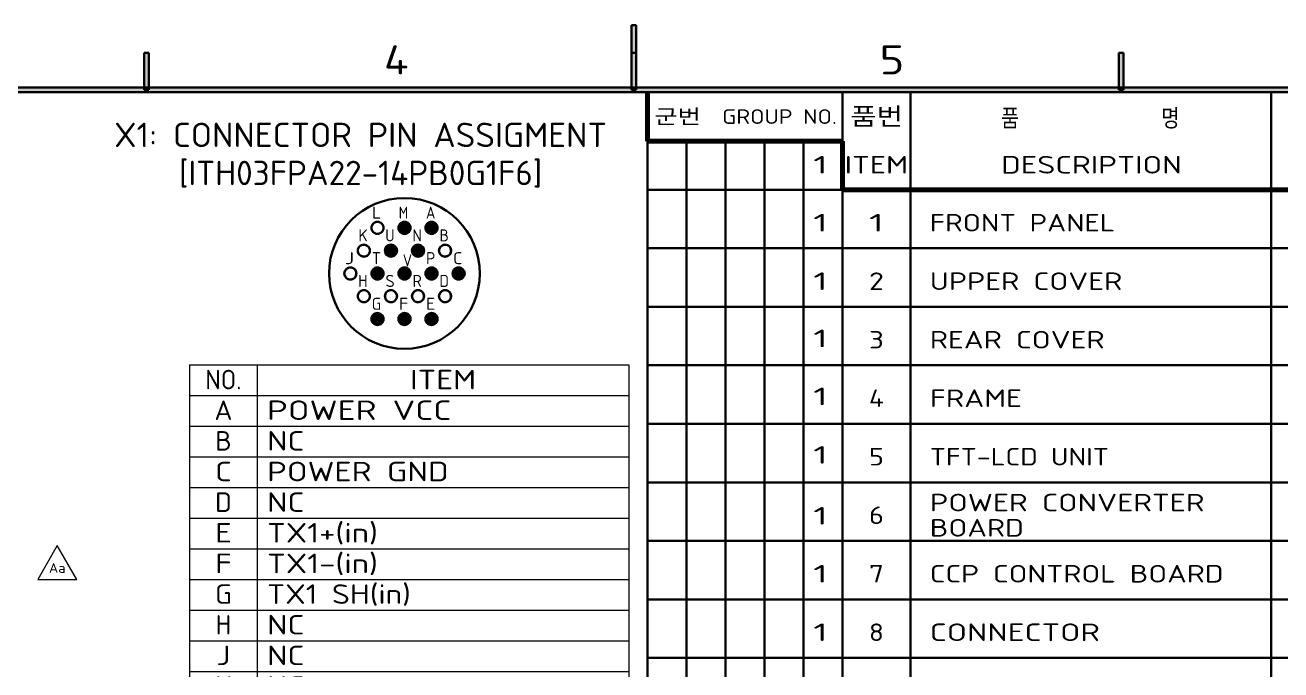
# Model space of a CAD drawing. Extents: x 23 to 417, y 3 to 294.
# Drawn here: x 157.6 to 286.4, y 227.5 to 293.7 of the extents above; entities that cross this region are included whole.
import ezdxf
from ezdxf.enums import TextEntityAlignment as Align

# ---------------------------------------------------------------- set-up
doc = ezdxf.new("R2010")
doc.units = 0
doc.layers.get('0').update_dxf_attribs({"lineweight": 13})
doc.layers.add('3', color=7, linetype='Continuous', lineweight=13)
doc.layers.add('5', color=7, linetype='Continuous', lineweight=13)
doc.styles.get("Standard").update_dxf_attribs({"font": 'isocp.shx'})

# ---------------------------------------------------------------- blocks, each defined once
blk = doc.blocks.new('BLOCK4026')
at = {"layer": '3', "color": 7, "lineweight": 13}
blk.add_text('4', height=3, dxfattribs=at).set_placement((194.37, 288.59), (196.9, 288.59), align=Align.FIT)
blk = doc.blocks.new('BLOCK4028')
at = {"layer": '3', "color": 7, "lineweight": 13}
blk.add_text('5', height=3, dxfattribs=at).set_placement((245.22, 288.59), (247.76, 288.59), align=Align.FIT)
blk = doc.blocks.new('BLOCK4051')
at = {"layer": '5', "color": 7, "lineweight": 13}
blk.add_text('품번', height=1.8, dxfattribs=at).set_placement((242.22, 283.39), (247.62, 283.39), align=Align.FIT)
blk = doc.blocks.new('BLOCK4052')
at = {"layer": '5', "color": 7, "lineweight": 13}
blk.add_text('ITEM', height=1.8, dxfattribs=at).set_placement((241.64, 278.43), (248.14, 278.43), align=Align.FIT)
blk = doc.blocks.new('BLOCK4053')
at = {"layer": '5', "color": 7, "lineweight": 13}
blk.add_text('DESCRIPTION', height=1.8, dxfattribs=at).set_placement((257.68, 278.43), (276.23, 278.43), align=Align.FIT)
blk = doc.blocks.new('BLOCK4054')
at = {"layer": '5', "color": 7, "lineweight": 13}
blk.add_text('품                 명', height=1.8, dxfattribs=at).set_placement((257.66, 283.22), (276, 283.22), align=Align.FIT)
blk = doc.blocks.new('BLOCK4065')
at = {"layer": '5', "color": 7, "lineweight": 13}
blk.add_text('군번  GROUP NO.', height=1.5, dxfattribs=at).set_placement((222.11, 283.52), (240.83, 283.52), align=Align.FIT)
blk = doc.blocks.new('BLOCK4066')
at = {"layer": '5', "color": 7, "lineweight": 13}
blk.add_text('FRONT PANEL', height=1.8, dxfattribs=at).set_placement((250.37, 272.49), (269.38, 272.49), align=Align.FIT)
blk = doc.blocks.new('BLOCK4068')
at = {"layer": '5', "color": 7, "lineweight": 13}
blk.add_text('1', height=1.8, dxfattribs=at).set_placement((244.13, 272.49), (245.66, 272.49), align=Align.FIT)
blk = doc.blocks.new('BLOCK4069')
at = {"layer": '5', "color": 7, "lineweight": 13}
blk.add_text('1', height=1.8, dxfattribs=at).set_placement((238.4, 272.49), (239.92, 272.49), align=Align.FIT)
blk = doc.blocks.new('BLOCK4070')
at = {"layer": '5', "color": 7, "lineweight": 13}
blk.add_text('1', height=1.8, dxfattribs=at).set_placement((238.4, 278.43), (239.92, 278.43), align=Align.FIT)
blk = doc.blocks.new('BLOCK4072')
at = {"layer": '5', "color": 7, "lineweight": 13}
blk.add_text('1', height=1.8, dxfattribs=at).set_placement((238.4, 266.49), (239.92, 266.49), align=Align.FIT)
blk = doc.blocks.new('BLOCK4073')
at = {"layer": '5', "color": 7, "lineweight": 13}
blk.add_text('2', height=1.8, dxfattribs=at).set_placement((244.13, 266.49), (245.66, 266.49), align=Align.FIT)
blk = doc.blocks.new('BLOCK4074')
at = {"layer": '5', "color": 7, "lineweight": 13}
blk.add_text('UPPER COVER', height=1.8, dxfattribs=at).set_placement((250.37, 266.49), (270.12, 266.49), align=Align.FIT)
blk = doc.blocks.new('BLOCK4078')
at = {"layer": '5', "color": 7, "lineweight": 13}
blk.add_text('4', height=1.8, dxfattribs=at).set_placement((244.13, 254.49), (245.66, 254.49), align=Align.FIT)
blk = doc.blocks.new('BLOCK4079')
at = {"layer": '5', "color": 7, "lineweight": 13}
blk.add_text('3', height=1.8, dxfattribs=at).set_placement((244.13, 260.49), (245.66, 260.49), align=Align.FIT)
blk = doc.blocks.new('BLOCK4080')
at = {"layer": '5', "color": 7, "lineweight": 13}
blk.add_text('5', height=1.8, dxfattribs=at).set_placement((244.13, 248.49), (245.66, 248.49), align=Align.FIT)
blk = doc.blocks.new('BLOCK4081')
at = {"layer": '5', "color": 7, "lineweight": 13}
blk.add_text('6', height=1.8, dxfattribs=at).set_placement((244.13, 242.49), (245.66, 242.49), align=Align.FIT)
blk = doc.blocks.new('BLOCK4082')
at = {"layer": '5', "color": 7, "lineweight": 13}
blk.add_text('7', height=1.8, dxfattribs=at).set_placement((244.13, 236.49), (245.66, 236.49), align=Align.FIT)
blk = doc.blocks.new('BLOCK4083')
at = {"layer": '5', "color": 7, "lineweight": 13}
blk.add_text('8', height=1.8, dxfattribs=at).set_placement((244.13, 230.49), (245.66, 230.49), align=Align.FIT)
blk = doc.blocks.new('BLOCK4088')
at = {"layer": '5', "color": 7, "lineweight": 13}
blk.add_text('REAR COVER', height=1.8, dxfattribs=at).set_placement((250.37, 260.49), (268.3, 260.49), align=Align.FIT)
blk = doc.blocks.new('BLOCK4091')
at = {"layer": '5', "color": 7, "lineweight": 13}
blk.add_text('FRAME', height=1.8, dxfattribs=at).set_placement((250.37, 254.49), (259.83, 254.49), align=Align.FIT)
blk = doc.blocks.new('BLOCK4092')
at = {"layer": '5', "color": 7, "lineweight": 13}
blk.add_text('CCP CONTROL BOARD', height=1.8, dxfattribs=at).set_placement((250.37, 236.49), (280.51, 236.49), align=Align.FIT)
blk = doc.blocks.new('BLOCK4095')
at = {"layer": '5', "color": 7, "lineweight": 13}
blk.add_text('CONNECTOR', height=1.8, dxfattribs=at).set_placement((250.37, 230.49), (267.82, 230.49), align=Align.FIT)
blk = doc.blocks.new('BLOCK4096')
at = {"layer": '5', "color": 7, "lineweight": 13}
for s, p, p2 in [('POWER CONVERTER', (250.37, 243.79), (278.55, 243.79)), ('BOARD', (250.37, 241.2), (260.02, 241.2))]:
    blk.add_text(s, height=1.8, dxfattribs=at).set_placement(p, p2, align=Align.FIT)
blk = doc.blocks.new('BLOCK4097')
at = {"layer": '5', "color": 7, "lineweight": 13}
blk.add_text('TFT-LCD UNIT', height=1.8, dxfattribs=at).set_placement((250.37, 248.49), (268.74, 248.49), align=Align.FIT)
blk = doc.blocks.new('BLOCK4106')
at = {"layer": '5', "color": 7, "lineweight": 13}
blk.add_text('1', height=1.8, dxfattribs=at).set_placement((238.4, 260.62), (239.92, 260.62), align=Align.FIT)
blk = doc.blocks.new('BLOCK4107')
at = {"layer": '5', "color": 7, "lineweight": 13}
blk.add_text('1', height=1.8, dxfattribs=at).set_placement((238.4, 254.68), (239.92, 254.68), align=Align.FIT)
blk = doc.blocks.new('BLOCK4108')
at = {"layer": '5', "color": 7, "lineweight": 13}
blk.add_text('1', height=1.8, dxfattribs=at).set_placement((238.4, 248.68), (239.92, 248.68), align=Align.FIT)
blk = doc.blocks.new('BLOCK4111')
at = {"layer": '5', "color": 7, "lineweight": 13}
blk.add_text('1', height=1.8, dxfattribs=at).set_placement((238.4, 230.49), (239.92, 230.49), align=Align.FIT)
blk = doc.blocks.new('BLOCK4112')
at = {"layer": '5', "color": 7, "lineweight": 13}
blk.add_text('1', height=1.8, dxfattribs=at).set_placement((238.4, 236.49), (239.92, 236.49), align=Align.FIT)
blk = doc.blocks.new('BLOCK4113')
at = {"layer": '5', "color": 7, "lineweight": 13}
blk.add_text('1', height=1.8, dxfattribs=at).set_placement((238.4, 242.43), (239.92, 242.43), align=Align.FIT)
blk = doc.blocks.new('BLOCK4164')
at = {"layer": '3', "color": 7, "lineweight": 5}
blk.add_solid([(410.24, 287.24), (409.76, 286.76), (30, 287.24), (30, 286.76)], dxfattribs=at)
blk = doc.blocks.new('BLOCK4179')
at = {"layer": '3', "color": 7, "lineweight": 5}
blk.add_solid([(169.76, 290.8), (170.24, 290.8), (169.76, 287), (170.24, 287)], dxfattribs=at)
blk = doc.blocks.new('BLOCK4181')
at = {"layer": '3', "color": 7, "lineweight": 5}
blk.add_solid([(220.24, 293.65), (219.76, 293.65), (220.24, 287), (219.76, 287)], dxfattribs=at)
blk = doc.blocks.new('BLOCK4182')
at = {"layer": '3', "color": 7, "lineweight": 5}
blk.add_solid([(220.24, 290.8), (219.76, 290.8), (220.24, 287), (219.76, 287)], dxfattribs=at)
blk = doc.blocks.new('BLOCK4184')
at = {"layer": '3', "color": 7, "lineweight": 5}
blk.add_solid([(270.24, 290.8), (269.76, 290.8), (270.24, 287), (269.76, 287)], dxfattribs=at)
blk = doc.blocks.new('BLOCK4253')
at = {"layer": '3', "color": 7, "lineweight": 5}
blk.add_solid([(270.24, 290.8), (269.76, 290.8), (270.24, 287), (269.76, 287)], dxfattribs=at)
blk = doc.blocks.new('BLOCK4254')
at = {"layer": '3', "color": 7, "lineweight": 5}
blk.add_solid([(270.24, 290.8), (269.76, 290.8), (270.24, 287), (269.76, 287)], dxfattribs=at)
blk = doc.blocks.new('BLOCK4255')
at = {"layer": '3', "color": 7, "lineweight": 5}
blk.add_solid([(270.24, 290.8), (269.76, 290.8), (270.24, 287), (269.76, 287)], dxfattribs=at)
blk = doc.blocks.new('BLOCK4256')
at = {"layer": '3', "color": 7, "lineweight": 5}
blk.add_solid([(270.24, 290.8), (269.76, 290.8), (270.24, 287), (269.76, 287)], dxfattribs=at)
blk = doc.blocks.new('BLOCK4627')
at = {"color": 7, "lineweight": 13, "width": 0.8}
blk.add_text('M', height=6.18, dxfattribs=at).set_placement((259.6, 167.01), (264.39, 167.01), align=Align.FIT)
blk = doc.blocks.new('BLOCK4628')
at = {"color": 7, "lineweight": 13, "width": 0.8}
blk.add_text('A', height=6.18, dxfattribs=at).set_placement((273.55, 167.01), (278.34, 167.01), align=Align.FIT)
blk = doc.blocks.new('BLOCK4629')
at = {"color": 7, "lineweight": 13, "width": 0.8}
blk.add_text('L', height=6.18, dxfattribs=at).set_placement((245.79, 167.01), (250.58, 167.01), align=Align.FIT)
blk = doc.blocks.new('BLOCK4630')
at = {"color": 7, "lineweight": 13, "width": 0.8}
blk.add_text('U', height=6.18, dxfattribs=at).set_placement((252.66, 155.33), (257.45, 155.33), align=Align.FIT)
blk = doc.blocks.new('BLOCK4631')
at = {"color": 7, "lineweight": 13, "width": 0.8}
blk.add_text('N', height=6.18, dxfattribs=at).set_placement((266.61, 155.33), (271.4, 155.33), align=Align.FIT)
blk = doc.blocks.new('BLOCK4632')
at = {"color": 7, "lineweight": 13, "width": 0.8}
blk.add_text('B', height=6.18, dxfattribs=at).set_placement((280.49, 155.33), (285.28, 155.33), align=Align.FIT)
blk = doc.blocks.new('BLOCK4633')
at = {"color": 7, "lineweight": 13, "width": 0.8}
blk.add_text('K', height=6.18, dxfattribs=at).set_placement((238.85, 155.33), (243.64, 155.33), align=Align.FIT)
blk = doc.blocks.new('BLOCK4634')
at = {"color": 7, "lineweight": 13, "width": 0.8}
blk.add_text('T', height=6.18, dxfattribs=at).set_placement((245.72, 143.65), (250.51, 143.65), align=Align.FIT)
blk = doc.blocks.new('BLOCK4635')
at = {"color": 7, "lineweight": 13, "width": 0.8}
blk.add_text('P', height=6.18, dxfattribs=at).set_placement((273.55, 143.65), (278.34, 143.65), align=Align.FIT)
blk = doc.blocks.new('BLOCK4636')
at = {"color": 7, "lineweight": 13, "width": 0.8}
blk.add_text('J', height=6.18, dxfattribs=at).set_placement((231.91, 143.65), (236.7, 143.65), align=Align.FIT)
blk = doc.blocks.new('BLOCK4637')
at = {"color": 7, "lineweight": 13, "width": 0.8}
blk.add_text('C', height=6.18, dxfattribs=at).set_placement((287.43, 143.65), (292.22, 143.65), align=Align.FIT)
blk = doc.blocks.new('BLOCK4638')
at = {"color": 7, "lineweight": 13, "width": 0.8}
blk.add_text('H', height=6.18, dxfattribs=at).set_placement((238.78, 131.97), (243.56, 131.97), align=Align.FIT)
blk = doc.blocks.new('BLOCK4639')
at = {"color": 7, "lineweight": 13, "width": 0.8}
blk.add_text('S', height=6.18, dxfattribs=at).set_placement((252.73, 131.97), (257.52, 131.97), align=Align.FIT)
blk = doc.blocks.new('BLOCK4640')
at = {"color": 7, "lineweight": 13, "width": 0.8}
blk.add_text('R', height=6.18, dxfattribs=at).set_placement((266.61, 131.97), (271.4, 131.97), align=Align.FIT)
blk = doc.blocks.new('BLOCK4641')
at = {"color": 7, "lineweight": 13, "width": 0.8}
blk.add_text('D', height=6.18, dxfattribs=at).set_placement((280.49, 131.97), (285.28, 131.97), align=Align.FIT)
blk = doc.blocks.new('BLOCK4642')
at = {"color": 7, "lineweight": 13, "width": 0.8}
blk.add_text('G', height=6.18, dxfattribs=at).set_placement((245.72, 120.26), (250.51, 120.26), align=Align.FIT)
blk = doc.blocks.new('BLOCK4643')
at = {"color": 7, "lineweight": 13, "width": 0.8}
blk.add_text('F', height=6.18, dxfattribs=at).set_placement((259.67, 120.26), (264.46, 120.26), align=Align.FIT)
blk = doc.blocks.new('BLOCK4644')
at = {"color": 7, "lineweight": 13, "width": 0.8}
blk.add_text('E', height=6.18, dxfattribs=at).set_placement((273.55, 120.26), (278.34, 120.26), align=Align.FIT)
blk = doc.blocks.new('BLOCK4645')
at = {"color": 7, "lineweight": 13}
for s, p, p2 in [('X1: CONNECTOR PIN ASSIGMENT', (113.62, 203.7), (366.38, 203.7)), ('[ITH03FPA22-14PB0G1F6]', (146.85, 184.19), (333.15, 184.19))]:
    blk.add_text(s, height=12.5, dxfattribs=at).set_placement(p, p2, align=Align.FIT)
blk = doc.blocks.new('BLOCK4646')
at = {"color": 7, "lineweight": 13, "width": 0.8}
blk.add_text('V', height=6.18, dxfattribs=at).set_placement((261.64, 142.53), (266.43, 142.53), align=Align.FIT)
blk = doc.blocks.new('BLOCK4647')
at = {"color": 7, "lineweight": 5}
for points in [[(276.4, 112.46), (273.37, 114.95), (273.37, 116.15), (273.31, 115.55)], [(276.4, 112.46), (273.37, 116.15), (273.83, 117.27), (273.54, 116.73)], [(276.4, 112.46), (273.83, 117.27), (274.68, 118.12), (274.21, 117.73)], [(276.4, 112.46), (274.68, 118.12), (275.8, 118.58), (275.22, 118.41)], [(276.4, 112.46), (275.8, 118.58), (276.4, 115.55)], [(276.4, 112.46), (273.83, 113.83), (273.37, 114.95), (273.54, 114.37)], [(276.4, 112.46), (274.68, 112.98), (273.83, 113.83), (274.21, 113.36)], [(276.4, 112.46), (275.8, 112.52), (274.68, 112.98), (275.22, 112.69)], [(276.4, 112.46), (276.4, 115.55), (276.4, 115.55)], [(276.4, 112.46), (276.4, 115.55), (276.4, 115.55)], [(276.4, 112.46), (276.4, 115.55), (276.4, 115.55)], [(276.4, 112.46), (276.4, 115.55), (276.4, 115.55)], [(276.4, 112.46), (276.4, 115.55), (276.4, 115.55)], [(276.4, 112.46), (276.4, 115.55), (276.4, 115.55)], [(276.4, 112.46), (276.4, 115.55), (276.4, 115.55)], [(276.4, 112.46), (276.4, 115.55), (277, 112.52), (276.4, 115.55)]]:
    blk.add_solid(points, dxfattribs=at)
blk = doc.blocks.new('BLOCK4648')
at = {"color": 7, "lineweight": 5}
for points in [[(276.4, 118.64), (276.4, 115.55), (275.8, 118.58), (276.4, 115.55)], [(276.4, 118.64), (277, 118.58), (278.12, 118.12), (277.58, 118.41)], [(276.4, 118.64), (278.12, 118.12), (278.97, 117.27), (278.59, 117.73)], [(276.4, 118.64), (278.97, 117.27), (279.43, 116.15), (279.26, 116.73)], [(276.4, 118.64), (279.43, 116.15), (279.43, 114.95), (279.49, 115.55)], [(276.4, 118.64), (279.43, 114.95), (278.97, 113.83), (279.26, 114.37)], [(276.4, 118.64), (278.97, 113.83), (278.12, 112.98), (278.59, 113.36)], [(276.4, 118.64), (278.12, 112.98), (277, 112.52), (277.58, 112.69)], [(276.4, 118.64), (277, 112.52), (276.4, 115.55)], [(276.4, 118.64), (276.4, 115.55), (276.4, 115.55)], [(276.4, 118.64), (276.4, 115.55), (276.4, 115.55)], [(276.4, 118.64), (276.4, 115.55), (276.4, 115.55)], [(276.4, 118.64), (276.4, 115.55), (276.4, 115.55)], [(276.4, 118.64), (276.4, 115.55), (276.4, 115.55)], [(276.4, 118.64), (276.4, 115.55), (276.4, 115.55)], [(276.4, 118.64), (276.4, 115.55), (276.4, 115.55)]]:
    blk.add_solid(points, dxfattribs=at)
blk = doc.blocks.new('BLOCK4649')
at = {"color": 7, "lineweight": 5}
for points in [[(248.64, 112.46), (250.35, 118.12), (249.24, 118.58), (249.82, 118.41)], [(248.64, 112.46), (249.24, 118.58), (248.64, 115.55)], [(248.64, 112.46), (251.21, 117.27), (250.35, 118.12), (250.82, 117.73)], [(248.64, 112.46), (251.67, 116.15), (251.21, 117.27), (251.49, 116.73)], [(248.64, 112.46), (251.67, 114.95), (251.67, 116.15), (251.73, 115.55)], [(248.64, 112.46), (248.64, 115.55), (248.03, 112.52), (248.64, 115.55)], [(248.64, 112.46), (248.64, 115.55), (248.64, 115.55)], [(248.64, 112.46), (248.64, 115.55), (248.64, 115.55)], [(248.64, 112.46), (248.64, 115.55), (248.64, 115.55)], [(248.64, 112.46), (248.64, 115.55), (248.64, 115.55)], [(248.64, 112.46), (248.64, 115.55), (248.64, 115.55)], [(248.64, 112.46), (248.64, 115.55), (248.64, 115.55)], [(248.64, 112.46), (248.64, 115.55), (248.64, 115.55)], [(248.64, 112.46), (251.21, 113.83), (251.67, 114.95), (251.49, 114.37)], [(248.64, 112.46), (250.35, 112.98), (251.21, 113.83), (250.82, 113.36)], [(248.64, 112.46), (249.24, 112.52), (250.35, 112.98), (249.82, 112.69)]]:
    blk.add_solid(points, dxfattribs=at)
blk = doc.blocks.new('BLOCK4650')
at = {"color": 7, "lineweight": 5}
for points in [[(248.64, 118.64), (245.6, 116.15), (245.6, 114.95), (245.54, 115.55)], [(248.64, 118.64), (246.07, 117.27), (245.6, 116.15), (245.78, 116.73)], [(248.64, 118.64), (245.6, 114.95), (246.07, 113.83), (245.78, 114.37)], [(248.64, 118.64), (246.92, 118.12), (246.07, 117.27), (246.45, 117.73)], [(248.64, 118.64), (246.07, 113.83), (246.92, 112.98), (246.45, 113.36)], [(248.64, 118.64), (248.03, 118.58), (246.92, 118.12), (247.45, 118.41)], [(248.64, 118.64), (246.92, 112.98), (248.03, 112.52), (247.45, 112.69)], [(248.64, 118.64), (248.03, 112.52), (248.64, 115.55)], [(248.64, 118.64), (248.64, 115.55), (248.64, 115.55)], [(248.64, 118.64), (248.64, 115.55), (248.64, 115.55)], [(248.64, 118.64), (248.64, 115.55), (248.64, 115.55)], [(248.64, 118.64), (248.64, 115.55), (248.64, 115.55)], [(248.64, 118.64), (248.64, 115.55), (248.64, 115.55)], [(248.64, 118.64), (248.64, 115.55), (248.64, 115.55)], [(248.64, 118.64), (248.64, 115.55), (248.64, 115.55)], [(248.64, 118.64), (248.64, 115.55), (249.24, 118.58), (248.64, 115.55)]]:
    blk.add_solid(points, dxfattribs=at)
blk = doc.blocks.new('BLOCK4651')
at = {"color": 7, "lineweight": 5}
for points in [[(269.46, 147.5), (269.46, 150.59), (268.85, 147.56), (269.46, 150.59)], [(269.46, 147.5), (271.18, 153.16), (270.06, 153.62), (270.64, 153.45)], [(269.46, 147.5), (270.06, 153.62), (269.46, 150.59)], [(269.46, 147.5), (272.03, 152.31), (271.18, 153.16), (271.64, 152.78)], [(269.46, 147.5), (272.49, 151.19), (272.03, 152.31), (272.31, 151.77)], [(269.46, 147.5), (272.49, 149.99), (272.49, 151.19), (272.55, 150.59)], [(269.46, 147.5), (269.46, 150.59), (269.46, 150.59)], [(269.46, 147.5), (269.46, 150.59), (269.46, 150.59)], [(269.46, 147.5), (269.46, 150.59), (269.46, 150.59)], [(269.46, 147.5), (269.46, 150.59), (269.46, 150.59)], [(269.46, 147.5), (269.46, 150.59), (269.46, 150.59)], [(269.46, 147.5), (269.46, 150.59), (269.46, 150.59)], [(269.46, 147.5), (269.46, 150.59), (269.46, 150.59)], [(269.46, 147.5), (272.03, 148.87), (272.49, 149.99), (272.31, 149.41)], [(269.46, 147.5), (271.18, 148.02), (272.03, 148.87), (271.64, 148.4)], [(269.46, 147.5), (270.06, 147.56), (271.18, 148.02), (270.64, 147.73)]]:
    blk.add_solid(points, dxfattribs=at)
blk = doc.blocks.new('BLOCK4652')
at = {"color": 7, "lineweight": 5}
for points in [[(269.46, 153.68), (266.43, 151.19), (266.43, 149.99), (266.37, 150.59)], [(269.46, 153.68), (266.89, 152.31), (266.43, 151.19), (266.6, 151.77)], [(269.46, 153.68), (266.43, 149.99), (266.89, 148.87), (266.6, 149.41)], [(269.46, 153.68), (267.74, 153.16), (266.89, 152.31), (267.27, 152.78)], [(269.46, 153.68), (266.89, 148.87), (267.74, 148.02), (267.27, 148.4)], [(269.46, 153.68), (268.85, 153.62), (267.74, 153.16), (268.27, 153.45)], [(269.46, 153.68), (267.74, 148.02), (268.85, 147.56), (268.27, 147.73)], [(269.46, 153.68), (268.85, 147.56), (269.46, 150.59)], [(269.46, 153.68), (269.46, 150.59), (269.46, 150.59)], [(269.46, 153.68), (269.46, 150.59), (269.46, 150.59)], [(269.46, 153.68), (269.46, 150.59), (269.46, 150.59)], [(269.46, 153.68), (269.46, 150.59), (269.46, 150.59)], [(269.46, 153.68), (269.46, 150.59), (269.46, 150.59)], [(269.46, 153.68), (269.46, 150.59), (269.46, 150.59)], [(269.46, 153.68), (269.46, 150.59), (269.46, 150.59)], [(269.46, 153.68), (269.46, 150.59), (270.06, 153.62), (269.46, 150.59)]]:
    blk.add_solid(points, dxfattribs=at)
blk = doc.blocks.new('BLOCK4653')
at = {"color": 7, "lineweight": 5}
for points in [[(255.58, 147.5), (255.58, 150.59), (254.97, 147.56), (255.58, 150.59)], [(255.58, 147.5), (257.29, 153.16), (256.18, 153.62), (256.76, 153.45)], [(255.58, 147.5), (256.18, 153.62), (255.58, 150.59)], [(255.58, 147.5), (258.15, 152.31), (257.29, 153.16), (257.76, 152.78)], [(255.58, 147.5), (258.61, 151.19), (258.15, 152.31), (258.43, 151.77)], [(255.58, 147.5), (258.61, 149.99), (258.61, 151.19), (258.67, 150.59)], [(255.58, 147.5), (255.58, 150.59), (255.58, 150.59)], [(255.58, 147.5), (255.58, 150.59), (255.58, 150.59)], [(255.58, 147.5), (255.58, 150.59), (255.58, 150.59)], [(255.58, 147.5), (255.58, 150.59), (255.58, 150.59)], [(255.58, 147.5), (255.58, 150.59), (255.58, 150.59)], [(255.58, 147.5), (255.58, 150.59), (255.58, 150.59)], [(255.58, 147.5), (255.58, 150.59), (255.58, 150.59)], [(255.58, 147.5), (258.15, 148.87), (258.61, 149.99), (258.43, 149.41)], [(255.58, 147.5), (257.29, 148.02), (258.15, 148.87), (257.76, 148.4)], [(255.58, 147.5), (256.18, 147.56), (257.29, 148.02), (256.76, 147.73)]]:
    blk.add_solid(points, dxfattribs=at)
blk = doc.blocks.new('BLOCK4654')
at = {"color": 7, "lineweight": 5}
for points in [[(255.58, 153.68), (252.54, 151.19), (252.54, 149.99), (252.48, 150.59)], [(255.58, 153.68), (253.01, 152.31), (252.54, 151.19), (252.72, 151.77)], [(255.58, 153.68), (252.54, 149.99), (253.01, 148.87), (252.72, 149.41)], [(255.58, 153.68), (253.86, 153.16), (253.01, 152.31), (253.39, 152.78)], [(255.58, 153.68), (253.01, 148.87), (253.86, 148.02), (253.39, 148.4)], [(255.58, 153.68), (254.97, 153.62), (253.86, 153.16), (254.39, 153.45)], [(255.58, 153.68), (253.86, 148.02), (254.97, 147.56), (254.39, 147.73)], [(255.58, 153.68), (254.97, 147.56), (255.58, 150.59)], [(255.58, 153.68), (255.58, 150.59), (255.58, 150.59)], [(255.58, 153.68), (255.58, 150.59), (255.58, 150.59)], [(255.58, 153.68), (255.58, 150.59), (255.58, 150.59)], [(255.58, 153.68), (255.58, 150.59), (255.58, 150.59)], [(255.58, 153.68), (255.58, 150.59), (255.58, 150.59)], [(255.58, 153.68), (255.58, 150.59), (255.58, 150.59)], [(255.58, 153.68), (255.58, 150.59), (255.58, 150.59)], [(255.58, 153.68), (255.58, 150.59), (256.18, 153.62), (255.58, 150.59)]]:
    blk.add_solid(points, dxfattribs=at)
blk = doc.blocks.new('BLOCK4655')
at = {"color": 7, "lineweight": 5}
for points in [[(248.64, 135.82), (250.35, 141.48), (249.24, 141.94), (249.82, 141.77)], [(248.64, 135.82), (249.24, 141.94), (248.64, 138.91)], [(248.64, 135.82), (248.64, 138.91), (248.03, 135.88), (248.64, 138.91)], [(248.64, 135.82), (251.21, 140.63), (250.35, 141.48), (250.82, 141.1)], [(248.64, 135.82), (251.67, 139.51), (251.21, 140.63), (251.49, 140.09)], [(248.64, 135.82), (251.67, 138.31), (251.67, 139.51), (251.73, 138.91)], [(248.64, 135.82), (248.64, 138.91), (248.64, 138.91)], [(248.64, 135.82), (248.64, 138.91), (248.64, 138.91)], [(248.64, 135.82), (248.64, 138.91), (248.64, 138.91)], [(248.64, 135.82), (248.64, 138.91), (248.64, 138.91)], [(248.64, 135.82), (248.64, 138.91), (248.64, 138.91)], [(248.64, 135.82), (248.64, 138.91), (248.64, 138.91)], [(248.64, 135.82), (248.64, 138.91), (248.64, 138.91)], [(248.64, 135.82), (251.21, 137.19), (251.67, 138.31), (251.49, 137.73)], [(248.64, 135.82), (250.35, 136.34), (251.21, 137.19), (250.82, 136.72)], [(248.64, 135.82), (249.24, 135.88), (250.35, 136.34), (249.82, 136.05)]]:
    blk.add_solid(points, dxfattribs=at)
blk = doc.blocks.new('BLOCK4656')
at = {"color": 7, "lineweight": 5}
for points in [[(248.64, 142), (245.6, 139.51), (245.6, 138.31), (245.54, 138.91)], [(248.64, 142), (246.07, 140.63), (245.6, 139.51), (245.78, 140.09)], [(248.64, 142), (245.6, 138.31), (246.07, 137.19), (245.78, 137.73)], [(248.64, 142), (246.92, 141.48), (246.07, 140.63), (246.45, 141.1)], [(248.64, 142), (246.07, 137.19), (246.92, 136.34), (246.45, 136.72)], [(248.64, 142), (248.03, 141.94), (246.92, 141.48), (247.45, 141.77)], [(248.64, 142), (246.92, 136.34), (248.03, 135.88), (247.45, 136.05)], [(248.64, 142), (248.03, 135.88), (248.64, 138.91)], [(248.64, 142), (248.64, 138.91), (248.64, 138.91)], [(248.64, 142), (248.64, 138.91), (248.64, 138.91)], [(248.64, 142), (248.64, 138.91), (248.64, 138.91)], [(248.64, 142), (248.64, 138.91), (248.64, 138.91)], [(248.64, 142), (248.64, 138.91), (248.64, 138.91)], [(248.64, 142), (248.64, 138.91), (248.64, 138.91)], [(248.64, 142), (248.64, 138.91), (248.64, 138.91)], [(248.64, 142), (248.64, 138.91), (249.24, 141.94), (248.64, 138.91)]]:
    blk.add_solid(points, dxfattribs=at)
blk = doc.blocks.new('BLOCK4657')
at = {"color": 7, "lineweight": 5}
for points in [[(290.28, 135.82), (288.56, 141.48), (289.68, 141.94), (289.1, 141.77)], [(290.28, 135.82), (289.68, 141.94), (290.28, 138.91)], [(290.28, 135.82), (287.25, 138.31), (287.25, 139.51), (287.19, 138.91)], [(290.28, 135.82), (287.25, 139.51), (287.71, 140.63), (287.42, 140.09)], [(290.28, 135.82), (287.71, 137.19), (287.25, 138.31), (287.42, 137.73)], [(290.28, 135.82), (287.71, 140.63), (288.56, 141.48), (288.09, 141.1)], [(290.28, 135.82), (288.56, 136.34), (287.71, 137.19), (288.09, 136.72)], [(290.28, 135.82), (289.68, 135.88), (288.56, 136.34), (289.1, 136.05)], [(290.28, 135.82), (290.28, 138.91), (290.28, 138.91)], [(290.28, 135.82), (290.28, 138.91), (290.28, 138.91)], [(290.28, 135.82), (290.28, 138.91), (290.28, 138.91)], [(290.28, 135.82), (290.28, 138.91), (290.28, 138.91)], [(290.28, 135.82), (290.28, 138.91), (290.28, 138.91)], [(290.28, 135.82), (290.28, 138.91), (290.28, 138.91)], [(290.28, 135.82), (290.28, 138.91), (290.28, 138.91)], [(290.28, 135.82), (290.28, 138.91), (290.88, 135.88), (290.28, 138.91)]]:
    blk.add_solid(points, dxfattribs=at)
blk = doc.blocks.new('BLOCK4658')
at = {"color": 7, "lineweight": 5}
for points in [[(290.28, 142), (290.28, 138.91), (289.68, 141.94), (290.28, 138.91)], [(290.28, 142), (290.88, 141.94), (292, 141.48), (291.46, 141.77)], [(290.28, 142), (292, 141.48), (292.85, 140.63), (292.47, 141.1)], [(290.28, 142), (292.85, 140.63), (293.31, 139.51), (293.14, 140.09)], [(290.28, 142), (293.31, 139.51), (293.31, 138.31), (293.37, 138.91)], [(290.28, 142), (293.31, 138.31), (292.85, 137.19), (293.14, 137.73)], [(290.28, 142), (292.85, 137.19), (292, 136.34), (292.47, 136.72)], [(290.28, 142), (292, 136.34), (290.88, 135.88), (291.46, 136.05)], [(290.28, 142), (290.88, 135.88), (290.28, 138.91)], [(290.28, 142), (290.28, 138.91), (290.28, 138.91)], [(290.28, 142), (290.28, 138.91), (290.28, 138.91)], [(290.28, 142), (290.28, 138.91), (290.28, 138.91)], [(290.28, 142), (290.28, 138.91), (290.28, 138.91)], [(290.28, 142), (290.28, 138.91), (290.28, 138.91)], [(290.28, 142), (290.28, 138.91), (290.28, 138.91)], [(290.28, 142), (290.28, 138.91), (290.28, 138.91)]]:
    blk.add_solid(points, dxfattribs=at)
blk = doc.blocks.new('BLOCK4659')
at = {"color": 7, "lineweight": 5}
for points in [[(262.52, 159.18), (259.48, 161.67), (259.48, 162.87), (259.43, 162.27)], [(262.52, 159.18), (259.48, 162.87), (259.95, 163.99), (259.66, 163.45)], [(262.52, 159.18), (259.95, 160.55), (259.48, 161.67), (259.66, 161.09)], [(262.52, 159.18), (259.95, 163.99), (260.8, 164.84), (260.33, 164.46)], [(262.52, 159.18), (260.8, 164.84), (261.91, 165.3), (261.33, 165.13)], [(262.52, 159.18), (261.91, 165.3), (262.52, 162.27)], [(262.52, 159.18), (262.52, 162.27), (262.52, 162.27)], [(262.52, 159.18), (262.52, 162.27), (262.52, 162.27)], [(262.52, 159.18), (262.52, 162.27), (262.52, 162.27)], [(262.52, 159.18), (262.52, 162.27), (262.52, 162.27)], [(262.52, 159.18), (262.52, 162.27), (262.52, 162.27)], [(262.52, 159.18), (262.52, 162.27), (262.52, 162.27)], [(262.52, 159.18), (262.52, 162.27), (262.52, 162.27)], [(262.52, 159.18), (262.52, 162.27), (263.12, 159.24), (262.52, 162.27)], [(262.52, 159.18), (260.8, 159.7), (259.95, 160.55), (260.33, 160.08)], [(262.52, 159.18), (261.91, 159.24), (260.8, 159.7), (261.33, 159.41)]]:
    blk.add_solid(points, dxfattribs=at)
blk = doc.blocks.new('BLOCK4660')
at = {"color": 7, "lineweight": 5}
for points in [[(262.52, 165.36), (262.52, 162.27), (261.91, 165.3), (262.52, 162.27)], [(262.52, 165.36), (263.12, 165.3), (264.24, 164.84), (263.7, 165.13)], [(262.52, 165.36), (264.24, 164.84), (265.09, 163.99), (264.7, 164.46)], [(262.52, 165.36), (265.09, 163.99), (265.55, 162.87), (265.37, 163.45)], [(262.52, 165.36), (265.55, 162.87), (265.55, 161.67), (265.61, 162.27)], [(262.52, 165.36), (265.55, 161.67), (265.09, 160.55), (265.37, 161.09)], [(262.52, 165.36), (265.09, 160.55), (264.24, 159.7), (264.7, 160.08)], [(262.52, 165.36), (264.24, 159.7), (263.12, 159.24), (263.7, 159.41)], [(262.52, 165.36), (263.12, 159.24), (262.52, 162.27)], [(262.52, 165.36), (262.52, 162.27), (262.52, 162.27)], [(262.52, 165.36), (262.52, 162.27), (262.52, 162.27)], [(262.52, 165.36), (262.52, 162.27), (262.52, 162.27)], [(262.52, 165.36), (262.52, 162.27), (262.52, 162.27)], [(262.52, 165.36), (262.52, 162.27), (262.52, 162.27)], [(262.52, 165.36), (262.52, 162.27), (262.52, 162.27)], [(262.52, 165.36), (262.52, 162.27), (262.52, 162.27)]]:
    blk.add_solid(points, dxfattribs=at)
blk = doc.blocks.new('BLOCK4661')
at = {"color": 7, "lineweight": 5}
for points in [[(262.52, 112.46), (259.48, 114.95), (259.48, 116.15), (259.43, 115.55)], [(262.52, 112.46), (259.48, 116.15), (259.95, 117.27), (259.66, 116.73)], [(262.52, 112.46), (259.95, 117.27), (260.8, 118.12), (260.33, 117.73)], [(262.52, 112.46), (260.8, 118.12), (261.91, 118.58), (261.33, 118.41)], [(262.52, 112.46), (261.91, 118.58), (262.52, 115.55)], [(262.52, 112.46), (259.95, 113.83), (259.48, 114.95), (259.66, 114.37)], [(262.52, 112.46), (260.8, 112.98), (259.95, 113.83), (260.33, 113.36)], [(262.52, 112.46), (261.91, 112.52), (260.8, 112.98), (261.33, 112.69)], [(262.52, 112.46), (262.52, 115.55), (262.52, 115.55)], [(262.52, 112.46), (262.52, 115.55), (262.52, 115.55)], [(262.52, 112.46), (262.52, 115.55), (262.52, 115.55)], [(262.52, 112.46), (262.52, 115.55), (262.52, 115.55)], [(262.52, 112.46), (262.52, 115.55), (262.52, 115.55)], [(262.52, 112.46), (262.52, 115.55), (262.52, 115.55)], [(262.52, 112.46), (262.52, 115.55), (262.52, 115.55)], [(262.52, 112.46), (262.52, 115.55), (263.12, 112.52), (262.52, 115.55)]]:
    blk.add_solid(points, dxfattribs=at)
blk = doc.blocks.new('BLOCK4662')
at = {"color": 7, "lineweight": 5}
for points in [[(262.52, 118.64), (262.52, 115.55), (261.91, 118.58), (262.52, 115.55)], [(262.52, 118.64), (263.12, 118.58), (264.24, 118.12), (263.7, 118.41)], [(262.52, 118.64), (264.24, 118.12), (265.09, 117.27), (264.7, 117.73)], [(262.52, 118.64), (265.09, 117.27), (265.55, 116.15), (265.37, 116.73)], [(262.52, 118.64), (265.55, 116.15), (265.55, 114.95), (265.61, 115.55)], [(262.52, 118.64), (265.55, 114.95), (265.09, 113.83), (265.37, 114.37)], [(262.52, 118.64), (265.09, 113.83), (264.24, 112.98), (264.7, 113.36)], [(262.52, 118.64), (264.24, 112.98), (263.12, 112.52), (263.7, 112.69)], [(262.52, 118.64), (263.12, 112.52), (262.52, 115.55)], [(262.52, 118.64), (262.52, 115.55), (262.52, 115.55)], [(262.52, 118.64), (262.52, 115.55), (262.52, 115.55)], [(262.52, 118.64), (262.52, 115.55), (262.52, 115.55)], [(262.52, 118.64), (262.52, 115.55), (262.52, 115.55)], [(262.52, 118.64), (262.52, 115.55), (262.52, 115.55)], [(262.52, 118.64), (262.52, 115.55), (262.52, 115.55)], [(262.52, 118.64), (262.52, 115.55), (262.52, 115.55)]]:
    blk.add_solid(points, dxfattribs=at)
blk = doc.blocks.new('BLOCK4663')
at = {"color": 7, "lineweight": 5}
for points in [[(276.4, 159.18), (273.37, 161.67), (273.37, 162.87), (273.31, 162.27)], [(276.4, 159.18), (273.37, 162.87), (273.83, 163.99), (273.54, 163.45)], [(276.4, 159.18), (273.83, 160.55), (273.37, 161.67), (273.54, 161.09)], [(276.4, 159.18), (273.83, 163.99), (274.68, 164.84), (274.21, 164.46)], [(276.4, 159.18), (274.68, 164.84), (275.8, 165.3), (275.22, 165.13)], [(276.4, 159.18), (275.8, 165.3), (276.4, 162.27)], [(276.4, 159.18), (276.4, 162.27), (276.4, 162.27)], [(276.4, 159.18), (276.4, 162.27), (276.4, 162.27)], [(276.4, 159.18), (276.4, 162.27), (276.4, 162.27)], [(276.4, 159.18), (276.4, 162.27), (276.4, 162.27)], [(276.4, 159.18), (276.4, 162.27), (276.4, 162.27)], [(276.4, 159.18), (276.4, 162.27), (276.4, 162.27)], [(276.4, 159.18), (276.4, 162.27), (276.4, 162.27)], [(276.4, 159.18), (276.4, 162.27), (277, 159.24), (276.4, 162.27)], [(276.4, 159.18), (274.68, 159.7), (273.83, 160.55), (274.21, 160.08)], [(276.4, 159.18), (275.8, 159.24), (274.68, 159.7), (275.22, 159.41)]]:
    blk.add_solid(points, dxfattribs=at)
blk = doc.blocks.new('BLOCK4664')
at = {"color": 7, "lineweight": 5}
for points in [[(276.4, 165.36), (276.4, 162.27), (275.8, 165.3), (276.4, 162.27)], [(276.4, 165.36), (277, 165.3), (278.12, 164.84), (277.58, 165.13)], [(276.4, 165.36), (278.12, 164.84), (278.97, 163.99), (278.59, 164.46)], [(276.4, 165.36), (278.97, 163.99), (279.43, 162.87), (279.26, 163.45)], [(276.4, 165.36), (279.43, 162.87), (279.43, 161.67), (279.49, 162.27)], [(276.4, 165.36), (279.43, 161.67), (278.97, 160.55), (279.26, 161.09)], [(276.4, 165.36), (278.97, 160.55), (278.12, 159.7), (278.59, 160.08)], [(276.4, 165.36), (278.12, 159.7), (277, 159.24), (277.58, 159.41)], [(276.4, 165.36), (277, 159.24), (276.4, 162.27)], [(276.4, 165.36), (276.4, 162.27), (276.4, 162.27)], [(276.4, 165.36), (276.4, 162.27), (276.4, 162.27)], [(276.4, 165.36), (276.4, 162.27), (276.4, 162.27)], [(276.4, 165.36), (276.4, 162.27), (276.4, 162.27)], [(276.4, 165.36), (276.4, 162.27), (276.4, 162.27)], [(276.4, 165.36), (276.4, 162.27), (276.4, 162.27)], [(276.4, 165.36), (276.4, 162.27), (276.4, 162.27)]]:
    blk.add_solid(points, dxfattribs=at)
blk = doc.blocks.new('BLOCK4665')
at = {"color": 7, "lineweight": 5}
for points in [[(276.4, 135.82), (274.68, 141.48), (275.8, 141.94), (275.22, 141.77)], [(276.4, 135.82), (275.8, 141.94), (276.4, 138.91)], [(276.4, 135.82), (273.37, 138.31), (273.37, 139.51), (273.31, 138.91)], [(276.4, 135.82), (273.37, 139.51), (273.83, 140.63), (273.54, 140.09)], [(276.4, 135.82), (273.83, 137.19), (273.37, 138.31), (273.54, 137.73)], [(276.4, 135.82), (273.83, 140.63), (274.68, 141.48), (274.21, 141.1)], [(276.4, 135.82), (274.68, 136.34), (273.83, 137.19), (274.21, 136.72)], [(276.4, 135.82), (275.8, 135.88), (274.68, 136.34), (275.22, 136.05)], [(276.4, 135.82), (276.4, 138.91), (276.4, 138.91)], [(276.4, 135.82), (276.4, 138.91), (276.4, 138.91)], [(276.4, 135.82), (276.4, 138.91), (276.4, 138.91)], [(276.4, 135.82), (276.4, 138.91), (276.4, 138.91)], [(276.4, 135.82), (276.4, 138.91), (276.4, 138.91)], [(276.4, 135.82), (276.4, 138.91), (276.4, 138.91)], [(276.4, 135.82), (276.4, 138.91), (276.4, 138.91)], [(276.4, 135.82), (276.4, 138.91), (277, 135.88), (276.4, 138.91)]]:
    blk.add_solid(points, dxfattribs=at)
blk = doc.blocks.new('BLOCK4666')
at = {"color": 7, "lineweight": 5}
for points in [[(276.4, 142), (276.4, 138.91), (275.8, 141.94), (276.4, 138.91)], [(276.4, 142), (277, 141.94), (278.12, 141.48), (277.58, 141.77)], [(276.4, 142), (278.12, 141.48), (278.97, 140.63), (278.59, 141.1)], [(276.4, 142), (278.97, 140.63), (279.43, 139.51), (279.26, 140.09)], [(276.4, 142), (279.43, 139.51), (279.43, 138.31), (279.49, 138.91)], [(276.4, 142), (279.43, 138.31), (278.97, 137.19), (279.26, 137.73)], [(276.4, 142), (278.97, 137.19), (278.12, 136.34), (278.59, 136.72)], [(276.4, 142), (278.12, 136.34), (277, 135.88), (277.58, 136.05)], [(276.4, 142), (277, 135.88), (276.4, 138.91)], [(276.4, 142), (276.4, 138.91), (276.4, 138.91)], [(276.4, 142), (276.4, 138.91), (276.4, 138.91)], [(276.4, 142), (276.4, 138.91), (276.4, 138.91)], [(276.4, 142), (276.4, 138.91), (276.4, 138.91)], [(276.4, 142), (276.4, 138.91), (276.4, 138.91)], [(276.4, 142), (276.4, 138.91), (276.4, 138.91)], [(276.4, 142), (276.4, 138.91), (276.4, 138.91)]]:
    blk.add_solid(points, dxfattribs=at)
blk = doc.blocks.new('BLOCK4667')
at = {"color": 7, "lineweight": 5}
for points in [[(262.53, 142), (262.53, 138.91), (261.93, 141.94), (262.53, 138.91)], [(262.53, 142), (263.13, 141.94), (264.25, 141.48), (263.71, 141.77)], [(262.53, 142), (264.25, 141.48), (265.1, 140.63), (264.72, 141.1)], [(262.53, 142), (265.1, 140.63), (265.56, 139.51), (265.39, 140.09)], [(262.53, 142), (265.56, 139.51), (265.56, 138.31), (265.62, 138.91)], [(262.53, 142), (265.56, 138.31), (265.1, 137.19), (265.39, 137.73)], [(262.53, 142), (265.1, 137.19), (264.25, 136.34), (264.72, 136.72)], [(262.53, 142), (264.25, 136.34), (263.13, 135.88), (263.71, 136.05)], [(262.53, 142), (263.13, 135.88), (262.53, 138.91)], [(262.53, 142), (262.53, 138.91), (262.53, 138.91)], [(262.53, 142), (262.53, 138.91), (262.53, 138.91)], [(262.53, 142), (262.53, 138.91), (262.53, 138.91)], [(262.53, 142), (262.53, 138.91), (262.53, 138.91)], [(262.53, 142), (262.53, 138.91), (262.53, 138.91)], [(262.53, 142), (262.53, 138.91), (262.53, 138.91)], [(262.53, 142), (262.53, 138.91), (262.53, 138.91)]]:
    blk.add_solid(points, dxfattribs=at)
blk = doc.blocks.new('BLOCK4668')
at = {"color": 7, "lineweight": 5}
for points in [[(262.53, 135.82), (260.81, 141.48), (261.93, 141.94), (261.35, 141.77)], [(262.53, 135.82), (261.93, 141.94), (262.53, 138.91)], [(262.53, 135.82), (259.5, 138.31), (259.5, 139.51), (259.44, 138.91)], [(262.53, 135.82), (259.5, 139.51), (259.96, 140.63), (259.67, 140.09)], [(262.53, 135.82), (259.96, 137.19), (259.5, 138.31), (259.67, 137.73)], [(262.53, 135.82), (259.96, 140.63), (260.81, 141.48), (260.34, 141.1)], [(262.53, 135.82), (260.81, 136.34), (259.96, 137.19), (260.34, 136.72)], [(262.53, 135.82), (261.93, 135.88), (260.81, 136.34), (261.35, 136.05)], [(262.53, 135.82), (262.53, 138.91), (262.53, 138.91)], [(262.53, 135.82), (262.53, 138.91), (262.53, 138.91)], [(262.53, 135.82), (262.53, 138.91), (262.53, 138.91)], [(262.53, 135.82), (262.53, 138.91), (262.53, 138.91)], [(262.53, 135.82), (262.53, 138.91), (262.53, 138.91)], [(262.53, 135.82), (262.53, 138.91), (262.53, 138.91)], [(262.53, 135.82), (262.53, 138.91), (262.53, 138.91)], [(262.53, 135.82), (262.53, 138.91), (263.13, 135.88), (262.53, 138.91)]]:
    blk.add_solid(points, dxfattribs=at)
blk = doc.blocks.new('BLOCK4669')
at = {"color": 7, "lineweight": 13}
for p, q in [((152.27, 91.99), (377.58, 91.99)), ((152.27, 91.99), (152.27, -222.29)), ((187.03, 91.99), (187.03, -222.29)), ((377.58, 91.99), (377.58, -222.29)), ((152.27, 76.28), (377.58, 76.28)), ((152.27, 60.56), (377.58, 60.56)), ((152.27, 44.85), (377.58, 44.85)), ((152.27, 29.13), (377.58, 29.13)), ((152.27, 13.42), (377.58, 13.42)), ((152.27, -2.29), (377.58, -2.29)), ((152.27, -18.01), (377.58, -18.01)), ((152.27, -33.72), (377.58, -33.72)), ((152.27, -49.44), (377.58, -49.44)), ((152.27, -65.15), (377.58, -65.15)), ((152.27, -80.87), (377.58, -80.87)), ((152.27, -96.58), (377.58, -96.58)), ((152.27, -112.29), (377.58, -112.29)), ((152.27, -128.01), (377.58, -128.01)), ((152.27, -143.72), (377.58, -143.72)), ((152.27, -159.44), (377.58, -159.44)), ((152.27, -175.15), (377.58, -175.15)), ((152.27, -190.87), (377.58, -190.87)), ((152.27, -206.58), (377.58, -206.58)), ((152.27, -222.29), (377.58, -222.29))]:
    blk.add_line(p, q, dxfattribs=at)
for s, p, p2 in [('NO.', (160.36, 79.49), (178.94, 79.49)), ('ITEM', (265.38, 79.49), (299.24, 79.49)), ('A', (165.01, 63.78), (174.29, 63.78)), ('POWER VCC', (192.03, 63.78), (286.61, 63.78)), ('B', (165.36, 48.06), (173.94, 48.06)), ('NC', (192.03, 48.06), (211.18, 48.06)), ('C', (165.36, 32.35), (173.94, 32.35)), ('POWER GND', (192.03, 32.35), (285.18, 32.35)), ('D', (165.36, 16.63), (173.94, 16.63)), ('NC', (192.03, 16.63), (211.18, 16.63)), ('E', (165.36, 0.92), (173.94, 0.92)), ('TX1+(in)', (192.03, 0.92), (248.89, 0.92)), ('F', (165.36, -14.79), (173.94, -14.79)), ('TX1-(in)', (192.03, -14.79), (248.89, -14.79)), ('G', (165.36, -30.51), (173.94, -30.51)), ('TX1 SH(in)', (192.03, -30.51), (265.75, -30.51)), ('H', (165.72, -46.22), (173.58, -46.22)), ('NC', (192.03, -46.22), (211.18, -46.22)), ('J', (166.08, -61.94), (173.22, -61.94)), ('NC', (192.03, -61.94), (211.18, -61.94)), ('K', (165.36, -77.65), (173.94, -77.65)), ('NC', (192.03, -77.65), (211.18, -77.65)), ('L', (165.72, -93.37), (173.58, -93.37)), ('NC', (192.03, -93.37), (211.18, -93.37)), ('M', (165.36, -109.08), (173.94, -109.08)), ('CAB ON+', (192.03, -109.08), (264.03, -109.08)), ('N', (165.36, -124.79), (173.94, -124.79)), ('CONDUCTOR KEY ON+', (192.03, -124.79), (368.32, -124.79)), ('P', (165.36, -140.51), (173.94, -140.51)), ('DI GND', (192.03, -140.51), (245.61, -140.51)), ('R', (165.01, -156.22), (174.29, -156.22)), ('NC', (192.03, -156.22), (211.18, -156.22)), ('S', (165.36, -171.94), (173.94, -171.94)), ('NC', (192.03, -171.94), (211.18, -171.94)), ('T', (165.72, -187.65), (173.58, -187.65)), ('ADD 1', (192.03, -187.65), (237.18, -187.65)), ('U', (165.36, -203.37), (173.94, -203.37)), ('ADD 2', (192.03, -203.37), (240.75, -203.37)), ('V', (164.65, -219.08), (174.65, -219.08)), ('ADD GND', (192.03, -219.08), (262.61, -219.08))]:
    blk.add_text(s, height=10, dxfattribs=at).set_placement(p, p2, align=Align.FIT)
blk = doc.blocks.new('BLOCK4773')
at = {"color": 7, "lineweight": 13}
blk.add_lwpolyline([(7.98, 8.12), (11.99, 8.12), (9.98, 11.59)], close=True, dxfattribs=at)
blk.add_text('Aa', height=1, dxfattribs=at).set_placement((9.13, 8.79), (10.84, 8.79), align=Align.FIT)

msp = doc.modelspace()

# ---------------------------------------------------------------- linework, layer by layer
at = {"color": 7, "lineweight": 35}
for p, q in [((221.4025, 162.7625), (221.4025, 286.7625)), ((241.4025, 162.7625), (241.4025, 286.7625)), ((248.4025, 162.7625), (248.4025, 286.7625)), ((285.4025, 162.7625), (285.4025, 286.7625)), ((225.4025, 162.7625), (225.4025, 281.7625)), ((229.4025, 162.7625), (229.4025, 281.7625)), ((233.4025, 162.7625), (233.4025, 281.7625)), ((237.4025, 162.7625), (237.4025, 281.7625)), ((409.7625, 276.7625), (221.4025, 276.7625)), ((409.7625, 270.7625), (221.4025, 270.7625)), ((409.7625, 264.7625), (221.4025, 264.7625)), ((409.7625, 258.7625), (221.4025, 258.7625)), ((409.7625, 252.7625), (221.4025, 252.7625)), ((409.7625, 246.7625), (221.4025, 246.7625)), ((409.7625, 240.7625), (221.4025, 240.7625)), ((409.7625, 234.7625), (221.4025, 234.7625)), ((409.7625, 228.7625), (221.4025, 228.7625))]:
    msp.add_line(p, q, dxfattribs=at)
at = {"color": 7, "lineweight": 140, "ltscale": 0.125}
for p, q in [((221.4025, 281.7625), (221.4025, 286.7625)), ((241.4025, 281.7625), (241.4025, 276.7625))]:
    msp.add_line(p, q, dxfattribs=at)
at = {"color": 7, "lineweight": 100, "ltscale": 0.5}
msp.add_line((241.4025, 281.7625), (221.4025, 281.7625), dxfattribs=at)
at = {"color": 7, "lineweight": 140, "ltscale": 0.5}
msp.add_line((221.4025, 281.7625), (241.4025, 281.7625), dxfattribs=at)
at = {"color": 7, "lineweight": 140}
msp.add_line((241.4025, 276.7625), (409.7625, 276.7625), dxfattribs=at)
at = {"color": 7, "lineweight": 35, "ltscale": 0.01546}
for p, q in [((196.3592, 273.4639), (196.4798, 272.8573)), ((196.4798, 272.8573), (196.3592, 273.4639)), ((199.1354, 273.4639), (199.2561, 272.8573)), ((199.2561, 272.8573), (199.1354, 273.4639)), ((196.4798, 272.8573), (196.6004, 272.2508)), ((196.6004, 272.2508), (196.4798, 272.8573)), ((199.2561, 272.8573), (199.3767, 272.2508)), ((199.3767, 272.2508), (199.2561, 272.8573)), ((195.2123, 271.1278), (195.0917, 270.5213)), ((195.0917, 270.5213), (195.2123, 271.1278)), ((197.9886, 271.1278), (197.8679, 270.5213)), ((197.8679, 270.5213), (197.9886, 271.1278)), ((195.0917, 270.5213), (194.971, 269.9148)), ((194.971, 269.9148), (195.0917, 270.5213)), ((197.8679, 270.5213), (197.7473, 269.9148)), ((197.7473, 269.9148), (197.8679, 270.5213)), ((193.7035, 268.1853), (193.5829, 267.5787)), ((193.5829, 267.5787), (193.7035, 268.1853)), ((193.8242, 268.7918), (193.7035, 268.1853)), ((193.7035, 268.1853), (193.8242, 268.7918)), ((199.1354, 268.7918), (199.2561, 268.1853)), ((199.2561, 268.1853), (199.1354, 268.7918)), ((199.2561, 268.1853), (199.3767, 267.5787)), ((199.3767, 267.5787), (199.2561, 268.1853)), ((201.9117, 268.7918), (202.0323, 268.1853)), ((202.0323, 268.1853), (201.9117, 268.7918)), ((202.0323, 268.1853), (202.153, 267.5787)), ((202.153, 267.5787), (202.0323, 268.1853)), ((193.8242, 264.1197), (193.7035, 263.5132)), ((193.7035, 263.5132), (193.8242, 264.1197)), ((196.3592, 264.1197), (196.4798, 263.5132)), ((196.4798, 263.5132), (196.3592, 264.1197)), ((199.1354, 264.1197), (199.2561, 263.5132)), ((199.2561, 263.5132), (199.1354, 264.1197)), ((193.7035, 263.5132), (193.5829, 262.9067)), ((193.5829, 262.9067), (193.7035, 263.5132)), ((196.4798, 263.5132), (196.6004, 262.9067)), ((196.6004, 262.9067), (196.4798, 263.5132)), ((199.2561, 263.5132), (199.3767, 262.9067)), ((199.3767, 262.9067), (199.2561, 263.5132))]:
    msp.add_line(p, q, dxfattribs=at)
at = {"color": 7, "lineweight": 35}
for centre, radius in [((196.4798, 268.1853), 7.7309), ((193.7035, 272.8573), 0.6247), ((196.4798, 272.8573), 0.6247), ((199.2561, 272.8573), 0.6247), ((192.3154, 270.5213), 0.6247), ((195.0917, 270.5213), 0.6247), ((197.8679, 270.5213), 0.6247), ((200.6442, 270.5213), 0.6247), ((190.9273, 268.1853), 0.6247), ((193.7035, 268.1853), 0.6247), ((196.4798, 268.1853), 0.6247), ((199.2561, 268.1853), 0.6247), ((202.0323, 268.1853), 0.6247), ((192.3154, 265.8492), 0.6247), ((195.0917, 265.8492), 0.6247), ((197.8679, 265.8492), 0.6247), ((200.6442, 265.8492), 0.6247), ((193.7035, 263.5132), 0.6247), ((196.4798, 263.5132), 0.6247), ((199.2561, 263.5132), 0.6247)]:
    msp.add_circle(centre, radius, dxfattribs=at)
for centre, start, end in [((193.7035, 272.8573), 78.75, 258.75), ((193.7035, 272.8573), 258.75, 438.75), ((196.4798, 272.8573), 101.25, 281.25), ((196.4798, 272.8573), 281.25, 461.25), ((199.2561, 272.8573), 101.25, 281.25), ((199.2561, 272.8573), 281.25, 461.25), ((192.3154, 270.5213), 78.75, 258.75), ((192.3154, 270.5213), 258.75, 438.75), ((195.0917, 270.5213), 78.75, 258.75), ((195.0917, 270.5213), 258.75, 438.75), ((197.8679, 270.5213), 78.75, 258.75), ((197.8679, 270.5213), 258.75, 438.75), ((200.6442, 270.5213), 101.25, 281.25), ((200.6442, 270.5213), 281.25, 461.25), ((190.9273, 268.1853), 78.75, 258.75), ((190.9273, 268.1853), 258.75, 438.75), ((193.7035, 268.1853), 78.75, 258.75), ((193.7035, 268.1853), 258.75, 438.75), ((196.4798, 268.1853), 101.25, 281.25), ((196.4798, 268.1853), 281.25, 461.25), ((199.2561, 268.1853), 101.25, 281.25), ((199.2561, 268.1853), 281.25, 461.25), ((202.0323, 268.1853), 101.25, 281.25), ((202.0323, 268.1853), 281.25, 461.25), ((192.3154, 265.8492), 78.75, 258.75), ((192.3154, 265.8492), 258.75, 438.75), ((195.0917, 265.8492), 101.25, 281.25), ((195.0917, 265.8492), 281.25, 461.25), ((197.8679, 265.8492), 78.75, 258.75), ((197.8679, 265.8492), 258.75, 438.75), ((200.6442, 265.8492), 101.25, 281.25), ((200.6442, 265.8492), 281.25, 461.25), ((193.7035, 263.5132), 78.75, 258.75), ((193.7035, 263.5132), 258.75, 438.75), ((196.4798, 263.5132), 101.25, 281.25), ((196.4798, 263.5132), 281.25, 461.25), ((199.2561, 263.5132), 101.25, 281.25), ((199.2561, 263.5132), 281.25, 461.25)]:
    msp.add_arc(centre, 0.6184, start, end, dxfattribs=at)
at = {"layer": '3', "color": 7, "lineweight": 35, "ltscale": 0.16625}
for p, q in [((219.7625, 287), (219.7625, 293.65)), ((220.2375, 293.65), (220.2375, 287))]:
    msp.add_line(p, q, dxfattribs=at)
at = {"layer": '3', "color": 7, "lineweight": 35, "ltscale": 0.011875}
for p, q in [((219.7625, 293.65), (220.2375, 293.65)), ((169.7625, 290.8), (170.2375, 290.8)), ((219.7625, 290.8), (220.2375, 290.8)), ((269.7625, 290.8), (270.2375, 290.8)), ((170.2375, 287), (169.7625, 287)), ((220.2375, 287), (219.7625, 287)), ((220.2375, 287), (219.7625, 287)), ((270.2375, 287), (269.7625, 287))]:
    msp.add_line(p, q, dxfattribs=at)
at = {"layer": '3', "color": 7, "lineweight": 35, "ltscale": 0.095}
for p, q in [((169.7625, 287), (169.7625, 290.8)), ((170.2375, 290.8), (170.2375, 287)), ((219.7625, 287), (219.7625, 290.8)), ((220.2375, 290.8), (220.2375, 287)), ((269.7625, 287), (269.7625, 290.8)), ((270.2375, 290.8), (270.2375, 287))]:
    msp.add_line(p, q, dxfattribs=at)
at = {"layer": '3', "color": 7, "lineweight": 35}
for p, q in [((30, 287.2375), (410.2375, 287.2375)), ((409.7625, 286.7625), (30, 286.7625))]:
    msp.add_line(p, q, dxfattribs=at)

# ---------------------------------------------------------------- block references
at = {"lineweight": 0, "xscale": 0.2, "yscale": 0.2, "zscale": 0.2}
for name in ['BLOCK4645', 'BLOCK4629', 'BLOCK4627', 'BLOCK4628', 'BLOCK4659', 'BLOCK4660', 'BLOCK4663', 'BLOCK4664', 'BLOCK4633', 'BLOCK4630', 'BLOCK4631', 'BLOCK4632', 'BLOCK4654', 'BLOCK4653', 'BLOCK4652', 'BLOCK4651', 'BLOCK4636', 'BLOCK4634', 'BLOCK4646', 'BLOCK4635', 'BLOCK4637', 'BLOCK4638', 'BLOCK4656', 'BLOCK4655', 'BLOCK4639', 'BLOCK4668', 'BLOCK4667', 'BLOCK4640', 'BLOCK4665', 'BLOCK4666', 'BLOCK4641', 'BLOCK4657', 'BLOCK4658', 'BLOCK4642', 'BLOCK4643', 'BLOCK4644', 'BLOCK4650', 'BLOCK4649', 'BLOCK4661', 'BLOCK4662', 'BLOCK4647', 'BLOCK4648', 'BLOCK4669']:
    msp.add_blockref(name, (143.9763, 240.4035), dxfattribs=at)
at = {"lineweight": 0}
msp.add_blockref('BLOCK4773', (150.8715, 228.6898), dxfattribs=at)
at = {"layer": '3', "lineweight": 0}
for name in ['BLOCK4181', 'BLOCK4026', 'BLOCK4028', 'BLOCK4179', 'BLOCK4182', 'BLOCK4184', 'BLOCK4253', 'BLOCK4254', 'BLOCK4255', 'BLOCK4256', 'BLOCK4164']:
    msp.add_blockref(name, (0, 0), dxfattribs=at)
at = {"layer": '5', "lineweight": 0}
for name in ['BLOCK4065', 'BLOCK4051', 'BLOCK4054', 'BLOCK4070', 'BLOCK4052', 'BLOCK4053', 'BLOCK4069', 'BLOCK4068', 'BLOCK4066', 'BLOCK4072', 'BLOCK4073', 'BLOCK4074', 'BLOCK4106', 'BLOCK4079', 'BLOCK4088', 'BLOCK4107', 'BLOCK4078', 'BLOCK4091', 'BLOCK4108', 'BLOCK4080', 'BLOCK4097', 'BLOCK4096', 'BLOCK4113', 'BLOCK4081', 'BLOCK4112', 'BLOCK4082', 'BLOCK4092', 'BLOCK4111', 'BLOCK4083', 'BLOCK4095']:
    msp.add_blockref(name, (0, 0), dxfattribs=at)

doc.saveas('drawing.dxf')
